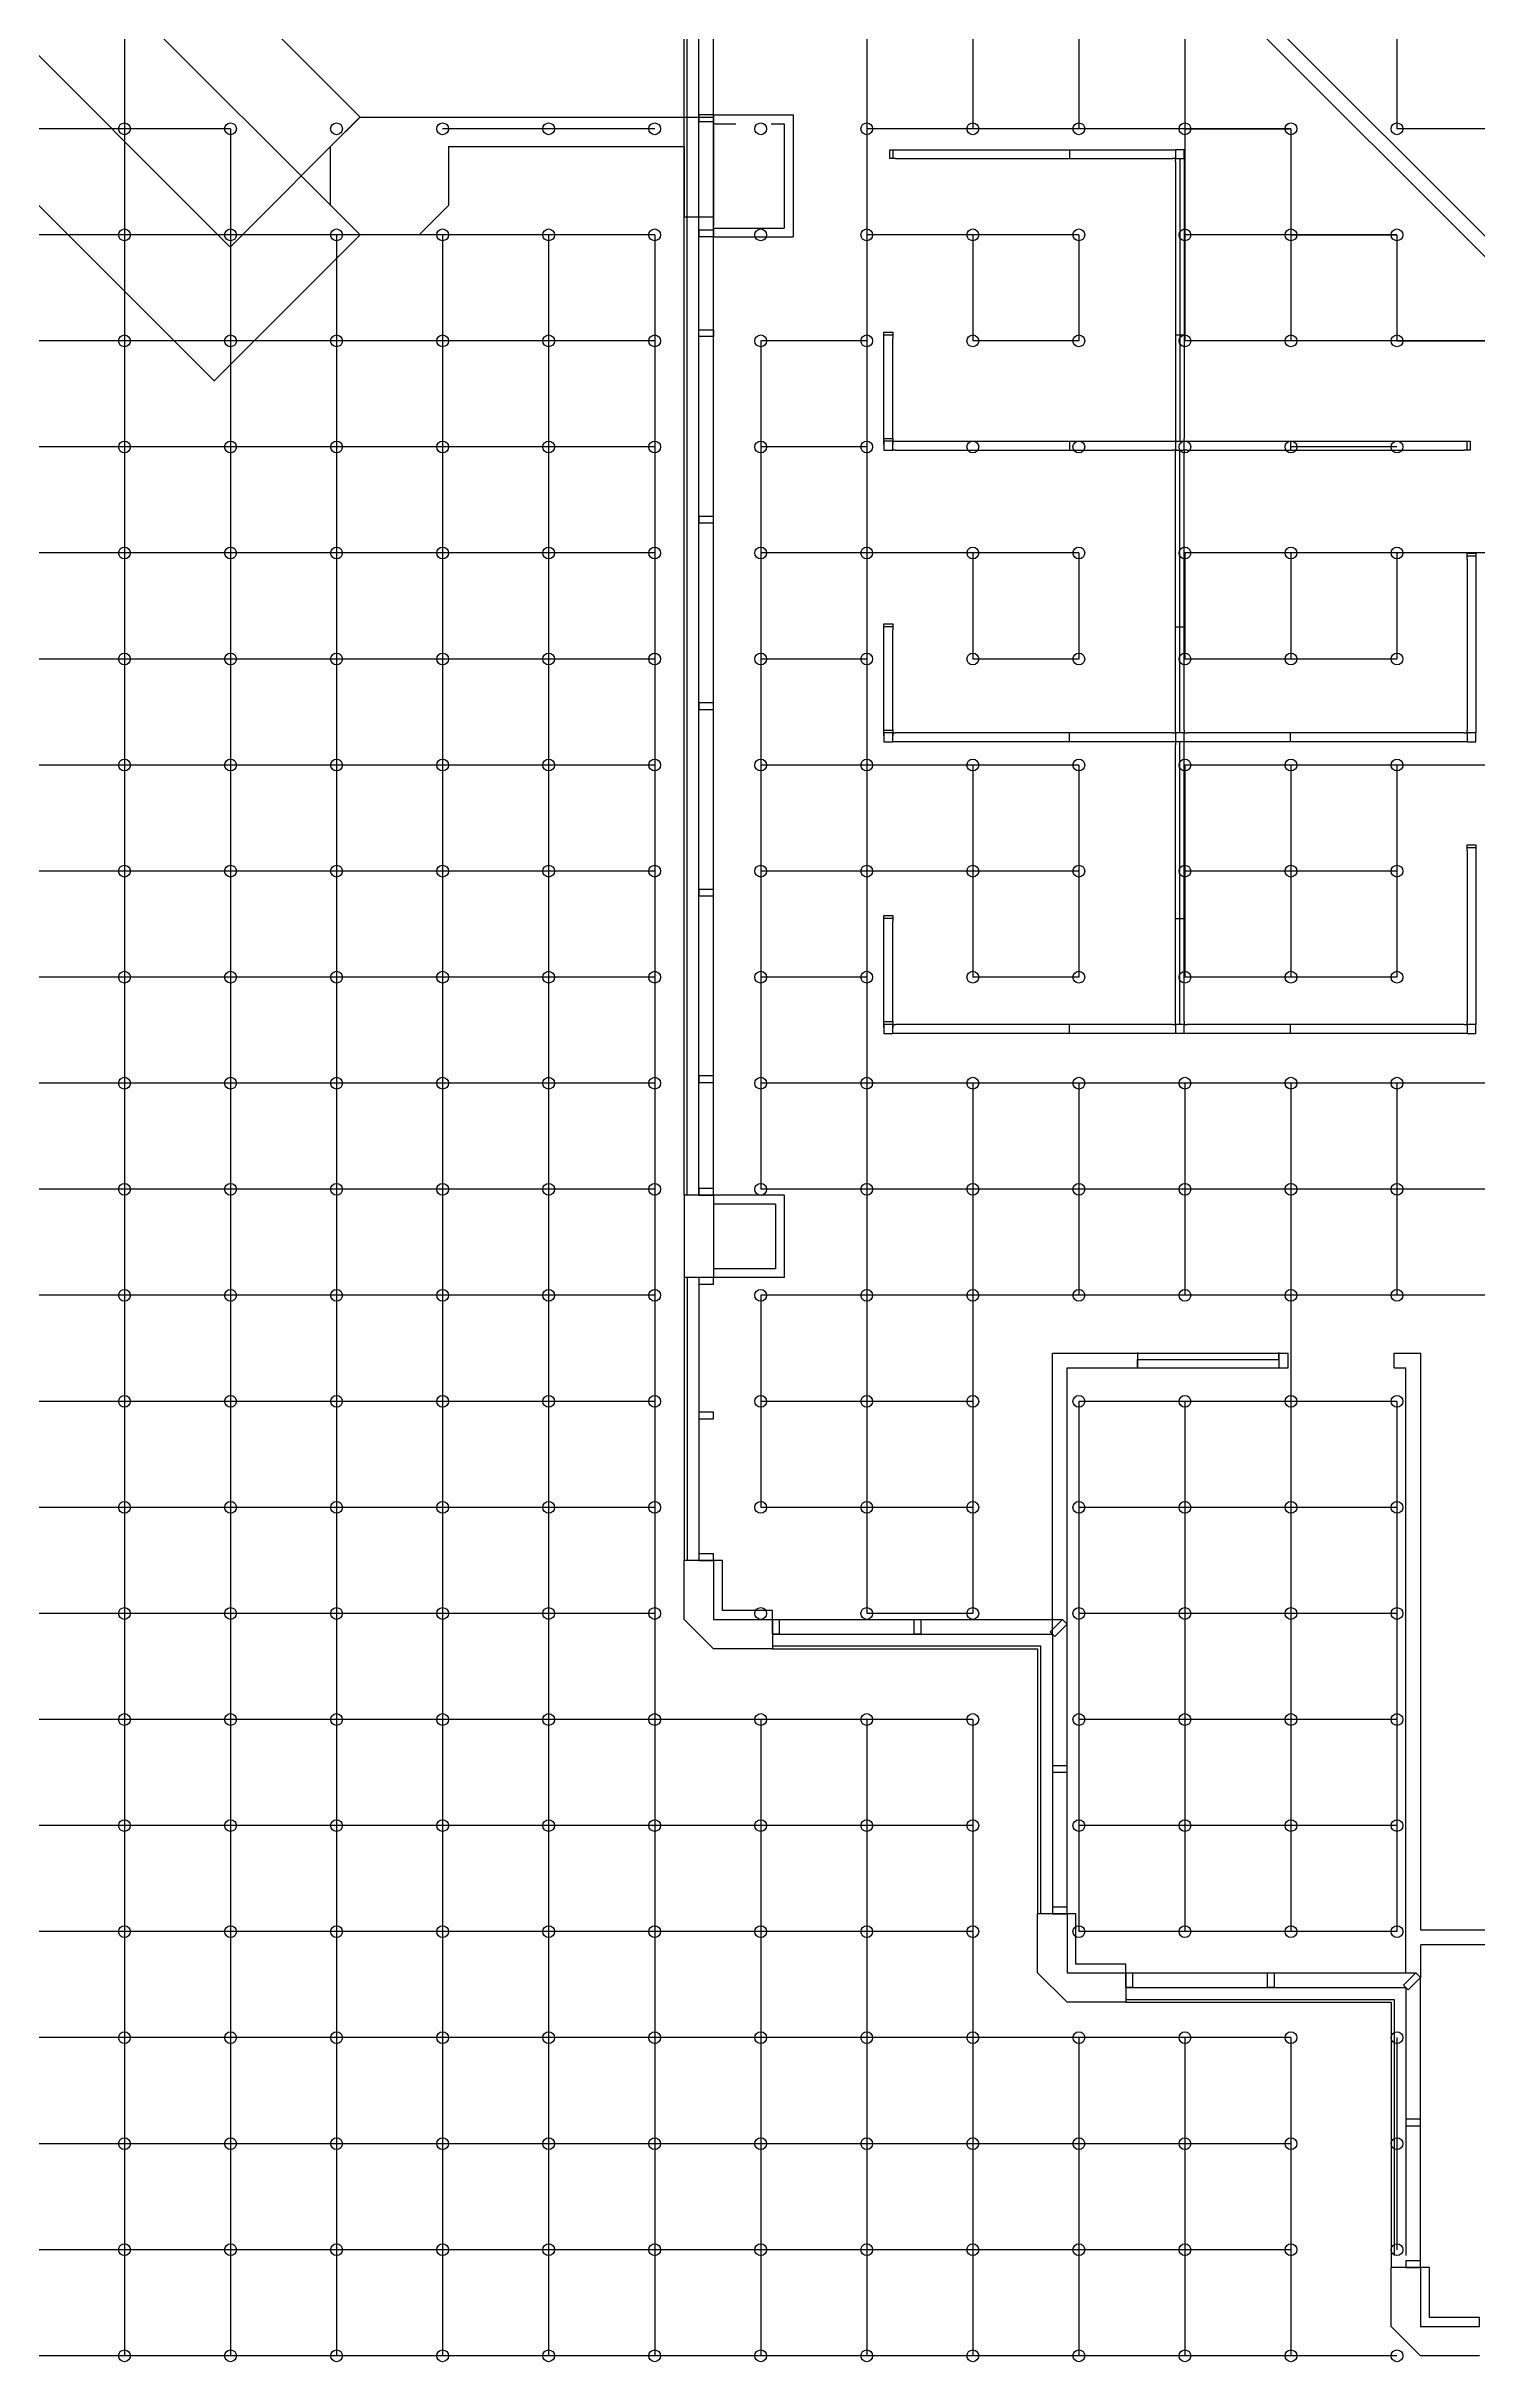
# Model space of a CAD drawing. Header units: inches. Extents: x 1102 to 3431, y 1202 to 3384.
# Drawn here: x 2229 to 2715, y 1202 to 1988 of the extents above; entities that cross this region are included whole.
import ezdxf

# ---------------------------------------------------------------- set-up
doc = ezdxf.new("R2010")
doc.units = ezdxf.units.IN
doc.header["$MEASUREMENT"] = 0
for name, color, linetype in [('E-B-FURR', 6, 'CONTINUOUS'), ('E-B-GLAZ', 8, 'CONTINUOUS'), ('E-B-MULL', 8, 'CONTINUOUS'), ('E-B-SHEL', 2, 'CONTINUOUS'), ('PANELS_201', 6, 'CONTINUOUS')]:
    doc.layers.add(name, color=color, linetype=linetype)
doc.styles.add('ARCHITXT', font='simplex.shx')
doc.dimstyles.new('RGA1-8', dxfattribs={"dimscale": 96, "dimtxt": 0.0938, "dimasz": 0.125, "dimexe": 0.09375, "dimexo": 0.125, "dimgap": 0.0625, "dimtad": 1, "dimdec": 6, "dimrnd": 0.5, "dimzin": 3, "dimlunit": 4, "dimcen": 0.1875, "dimdle": 0.09375, "dimclrd": 256, "dimclre": 256, "dimadec": 0, "dimazin": 0, "dimtfac": 1, "dimtdec": 6, "dimtmove": 2, "dimatfit": 3, "dimtzin": 3, "dimarcsym": 0})

# ---------------------------------------------------------------- blocks, each defined once
blk = doc.blocks.new('*D18')
at = {"layer": 'E-B-FURR', "lineweight": -2, "transparency": 16777216}
for p, q in [((1923.91, 2335.91), (1874.35, 2286.35)), ((2286.33, 1874.51), (1874.51, 2286.33)), ((2335.91, 1923.91), (2286.35, 1874.35))]:
    blk.add_line(p, q, dxfattribs=at)
at = {"layer": 'E-B-FURR', "lineweight": -3, "transparency": 16777216}
for points in [[(1874.52, 2286.34), (1874.49, 2286.31), (1874.42, 2286.42)], [(2286.34, 1874.52), (2286.31, 1874.49), (2286.42, 1874.42)]]:
    blk.add_solid(points, dxfattribs=at)
at = {"layer": 'E-B-FURR', "color": 0, "lineweight": -3, "transparency": 16777216, "insert": (2080.54, 2080.54), "char_height": 0.0938, "attachment_point": 5, "rotation": 315, "style": 'ARCHITXT'}
blk.add_mtext('\\A1;48\'-6{\\H1x;\\S1/2;}"', dxfattribs=at)
blk = doc.blocks.new('*D19')
at = {"layer": 'E-B-FURR', "lineweight": -2, "transparency": 16777216}
for p, q in [((1963.91, 2335.93), (1919.82, 2291.85)), ((2291.82, 1919.98), (1919.98, 2291.82)), ((2335.93, 1963.91), (2291.85, 1919.82))]:
    blk.add_line(p, q, dxfattribs=at)
at = {"layer": 'E-B-FURR', "lineweight": -3, "transparency": 16777216}
for points in [[(1919.99, 2291.84), (1919.96, 2291.81), (1919.89, 2291.91)], [(2291.84, 1919.99), (2291.81, 1919.96), (2291.91, 1919.89)]]:
    blk.add_solid(points, dxfattribs=at)
at = {"layer": 'E-B-FURR', "color": 0, "lineweight": -3, "transparency": 16777216, "insert": (2105.98, 2105.98), "char_height": 0.0938, "attachment_point": 5, "rotation": 315, "style": 'ARCHITXT'}
blk.add_mtext('\\A1;43\'-10"', dxfattribs=at)

msp = doc.modelspace()

# ---------------------------------------------------------------- linework, layer by layer
at = {"layer": 'E-B-FURR'}
for p, q in [((2456, 1598), (2456, 2047.364008)), ((2728.407192, 1906), (2586, 2048.407192)), ((2730.47826, 1911), (2628.702676, 2012.775584)), ((2456, 1964.704356), (2483, 1964.704356)), ((2456, 1964.704356), (2456, 1961.704356)), ((2456, 1961.704356), (2463.5, 1961.704356)), ((2475.5, 1961.704356), (2480, 1961.704356)), ((2480, 1961.704356), (2480, 1926.295644)), ((2483, 1964.704356), (2483, 1923.295644)), ((2456, 1926.295644), (2480, 1926.295644)), ((2456, 1926.295644), (2456, 1923.295644)), ((2456, 1923.295644), (2483, 1923.295644)), ((2480, 1598), (2456, 1598)), ((2480, 1598), (2480, 1570)), ((2477, 1595), (2456, 1595)), ((2477, 1595), (2477, 1573)), ((2477, 1573), (2456, 1573)), ((2480, 1570), (2456, 1570)), ((2571, 1544.401755), (2651.051333, 1544.401755)), ((2571, 1449), (2571, 1544.401755)), ((2651.051333, 1539.401755), (2651.051333, 1544.401755)), ((2687.051333, 1544.401755), (2696.051333, 1544.401755)), ((2687.051333, 1539.401755), (2687.051333, 1544.401755)), ((2696.051333, 1348.520601), (2696.051333, 1544.401755)), ((2576, 1539.401755), (2651.051333, 1539.401755)), ((2576, 1452.40901), (2576, 1539.401755)), ((2687.051333, 1539.401755), (2691.051333, 1539.401755)), ((2691.051333, 1334), (2691.051333, 1539.401755)), ((2476, 1454), (2574.40901, 1454)), ((2576, 1354), (2576, 1452.40901)), ((2780, 1348.520601), (2696.051333, 1348.520601)), ((2780, 1343.520601), (2696.051333, 1343.520601)), ((2696.051333, 1332.252359), (2696.051333, 1343.520601)), ((2596, 1334), (2694.40901, 1334)), ((2696, 1234), (2696, 1332.40901))]:
    msp.add_line(p, q, dxfattribs=at)
at = {"layer": 'E-B-FURR', "color": 3}
for p, q in [((2256, 1996), (2256, 1960)), ((2508, 1996), (2508, 1960)), ((2544, 1996), (2544, 1960)), ((2580, 1996), (2580, 1960)), ((2616, 1996), (2616, 1960)), ((2688, 1996), (2688, 1960)), ((2256, 1960), (2220, 1960)), ((2256, 1960), (2256, 1924)), ((2292, 1960), (2256, 1960)), ((2292, 1960), (2292, 1924)), ((2400, 1960), (2364, 1960)), ((2436, 1960), (2400, 1960)), ((2508, 1960), (2508, 1924)), ((2544, 1960), (2508, 1960)), ((2580, 1960), (2544, 1960)), ((2616, 1960), (2580, 1960)), ((2616, 1960), (2616, 1924)), ((2652, 1960), (2616, 1960)), ((2652, 1960), (2652, 1924)), ((2724, 1960), (2688, 1960)), ((2256, 1924), (2220, 1924)), ((2256, 1924), (2256, 1888)), ((2292, 1924), (2256, 1924)), ((2292, 1924), (2292, 1888)), ((2328, 1924), (2292, 1924)), ((2328, 1924), (2328, 1888)), ((2364, 1924), (2328, 1924)), ((2364, 1924), (2364, 1888)), ((2400, 1924), (2364, 1924)), ((2400, 1924), (2400, 1888)), ((2436, 1924), (2400, 1924)), ((2436, 1924), (2436, 1888)), ((2508, 1924), (2508, 1888)), ((2544, 1924), (2508, 1924)), ((2544, 1924), (2544, 1888)), ((2580, 1924), (2544, 1924)), ((2580, 1924), (2580, 1888)), ((2616, 1924), (2616, 1888)), ((2652, 1924), (2616, 1924)), ((2652, 1924), (2652, 1888)), ((2688, 1924), (2652, 1924)), ((2688, 1924), (2688, 1888)), ((2256, 1888), (2220, 1888)), ((2256, 1888), (2256, 1852)), ((2292, 1888), (2256, 1888)), ((2292, 1888), (2292, 1852)), ((2328, 1888), (2292, 1888)), ((2328, 1888), (2328, 1852)), ((2364, 1888), (2328, 1888)), ((2364, 1888), (2364, 1852)), ((2400, 1888), (2364, 1888)), ((2400, 1888), (2400, 1852)), ((2436, 1888), (2400, 1888)), ((2436, 1888), (2436, 1852)), ((2472, 1888), (2472, 1852)), ((2508, 1888), (2472, 1888)), ((2508, 1888), (2508, 1852)), ((2580, 1888), (2544, 1888)), ((2652, 1888), (2616, 1888)), ((2688, 1888), (2652, 1888)), ((2724, 1888), (2688, 1888)), ((2256, 1852), (2220, 1852)), ((2256, 1852), (2256, 1816)), ((2292, 1852), (2256, 1852)), ((2292, 1852), (2292, 1816)), ((2328, 1852), (2292, 1852)), ((2328, 1852), (2328, 1816)), ((2364, 1852), (2328, 1852)), ((2364, 1852), (2364, 1816)), ((2400, 1852), (2364, 1852)), ((2400, 1852), (2400, 1816)), ((2436, 1852), (2400, 1852)), ((2436, 1852), (2436, 1816)), ((2472, 1852), (2472, 1816)), ((2508, 1852), (2472, 1852)), ((2508, 1852), (2508, 1816)), ((2688, 1852), (2652, 1852)), ((2256, 1816), (2220, 1816)), ((2256, 1816), (2256, 1780)), ((2292, 1816), (2256, 1816)), ((2292, 1816), (2292, 1780)), ((2328, 1816), (2292, 1816)), ((2328, 1816), (2328, 1780)), ((2364, 1816), (2328, 1816)), ((2364, 1816), (2364, 1780)), ((2400, 1816), (2364, 1816)), ((2400, 1816), (2400, 1780)), ((2436, 1816), (2400, 1816)), ((2436, 1816), (2436, 1780)), ((2472, 1816), (2472, 1780)), ((2508, 1816), (2472, 1816)), ((2508, 1816), (2508, 1780)), ((2544, 1816), (2508, 1816)), ((2544, 1816), (2544, 1780)), ((2580, 1816), (2544, 1816)), ((2580, 1816), (2580, 1780)), ((2616, 1816), (2616, 1780)), ((2652, 1816), (2616, 1816)), ((2652, 1816), (2652, 1780)), ((2688, 1816), (2652, 1816)), ((2688, 1816), (2688, 1780)), ((2724, 1816), (2688, 1816)), ((2256, 1780), (2220, 1780)), ((2256, 1780), (2256, 1744)), ((2292, 1780), (2256, 1780)), ((2292, 1780), (2292, 1744)), ((2328, 1780), (2292, 1780)), ((2328, 1780), (2328, 1744)), ((2364, 1780), (2328, 1780)), ((2364, 1780), (2364, 1744)), ((2400, 1780), (2364, 1780)), ((2400, 1780), (2400, 1744)), ((2436, 1780), (2400, 1780)), ((2436, 1780), (2436, 1744)), ((2472, 1780), (2472, 1744)), ((2508, 1780), (2472, 1780)), ((2508, 1780), (2508, 1744)), ((2580, 1780), (2544, 1780)), ((2652, 1780), (2616, 1780)), ((2688, 1780), (2652, 1780)), ((2256, 1744), (2220, 1744)), ((2256, 1744), (2256, 1708)), ((2292, 1744), (2256, 1744)), ((2292, 1744), (2292, 1708)), ((2328, 1744), (2292, 1744)), ((2328, 1744), (2328, 1708)), ((2364, 1744), (2328, 1744)), ((2364, 1744), (2364, 1708)), ((2400, 1744), (2364, 1744)), ((2400, 1744), (2400, 1708)), ((2436, 1744), (2400, 1744)), ((2436, 1744), (2436, 1708)), ((2472, 1744), (2472, 1708)), ((2508, 1744), (2472, 1744)), ((2508, 1744), (2508, 1708)), ((2544, 1744), (2508, 1744)), ((2544, 1744), (2544, 1708)), ((2580, 1744), (2544, 1744)), ((2580, 1744), (2580, 1708)), ((2616, 1744), (2616, 1708)), ((2652, 1744), (2616, 1744)), ((2652, 1744), (2652, 1708)), ((2688, 1744), (2652, 1744)), ((2688, 1744), (2688, 1708)), ((2724, 1744), (2688, 1744)), ((2256, 1708), (2220, 1708)), ((2256, 1708), (2256, 1672)), ((2292, 1708), (2256, 1708)), ((2292, 1708), (2292, 1672)), ((2328, 1708), (2292, 1708)), ((2328, 1708), (2328, 1672)), ((2364, 1708), (2328, 1708)), ((2364, 1708), (2364, 1672)), ((2400, 1708), (2364, 1708)), ((2400, 1708), (2400, 1672)), ((2436, 1708), (2400, 1708)), ((2436, 1708), (2436, 1672)), ((2472, 1708), (2472, 1672)), ((2508, 1708), (2472, 1708)), ((2508, 1708), (2508, 1672)), ((2544, 1708), (2508, 1708)), ((2544, 1708), (2544, 1672)), ((2580, 1708), (2544, 1708)), ((2580, 1708), (2580, 1672)), ((2616, 1708), (2616, 1672)), ((2652, 1708), (2616, 1708)), ((2652, 1708), (2652, 1672)), ((2688, 1708), (2652, 1708)), ((2688, 1708), (2688, 1672)), ((2256, 1672), (2220, 1672)), ((2256, 1672), (2256, 1636)), ((2292, 1672), (2256, 1672)), ((2292, 1672), (2292, 1636)), ((2328, 1672), (2292, 1672)), ((2328, 1672), (2328, 1636)), ((2364, 1672), (2328, 1672)), ((2364, 1672), (2364, 1636)), ((2400, 1672), (2364, 1672)), ((2400, 1672), (2400, 1636)), ((2436, 1672), (2400, 1672)), ((2436, 1672), (2436, 1636)), ((2472, 1672), (2472, 1636)), ((2508, 1672), (2472, 1672)), ((2508, 1672), (2508, 1636)), ((2580, 1672), (2544, 1672)), ((2652, 1672), (2616, 1672)), ((2688, 1672), (2652, 1672)), ((2256, 1636), (2220, 1636)), ((2256, 1636), (2256, 1600)), ((2292, 1636), (2256, 1636)), ((2292, 1636), (2292, 1600)), ((2328, 1636), (2292, 1636)), ((2328, 1636), (2328, 1600)), ((2364, 1636), (2328, 1636)), ((2364, 1636), (2364, 1600)), ((2400, 1636), (2364, 1636)), ((2400, 1636), (2400, 1600)), ((2436, 1636), (2400, 1636)), ((2436, 1636), (2436, 1600)), ((2472, 1636), (2472, 1600)), ((2508, 1636), (2472, 1636)), ((2508, 1636), (2508, 1600)), ((2544, 1636), (2508, 1636)), ((2544, 1636), (2544, 1600)), ((2580, 1636), (2544, 1636)), ((2580, 1636), (2580, 1600)), ((2616, 1636), (2580, 1636)), ((2616, 1636), (2616, 1600)), ((2652, 1636), (2616, 1636)), ((2652, 1636), (2652, 1600)), ((2688, 1636), (2652, 1636)), ((2688, 1636), (2688, 1600)), ((2724, 1636), (2688, 1636)), ((2256, 1600), (2220, 1600)), ((2256, 1600), (2256, 1564)), ((2292, 1600), (2256, 1600)), ((2292, 1600), (2292, 1564)), ((2328, 1600), (2292, 1600)), ((2328, 1600), (2328, 1564)), ((2364, 1600), (2328, 1600)), ((2364, 1600), (2364, 1564)), ((2400, 1600), (2364, 1600)), ((2400, 1600), (2400, 1564)), ((2436, 1600), (2400, 1600)), ((2436, 1600), (2436, 1564)), ((2508, 1600), (2472, 1600)), ((2508, 1600), (2508, 1564)), ((2544, 1600), (2508, 1600)), ((2544, 1600), (2544, 1564)), ((2580, 1600), (2544, 1600)), ((2580, 1600), (2580, 1564)), ((2616, 1600), (2580, 1600)), ((2616, 1600), (2616, 1564)), ((2652, 1600), (2616, 1600)), ((2652, 1600), (2652, 1564)), ((2688, 1600), (2652, 1600)), ((2688, 1600), (2688, 1564)), ((2724, 1600), (2688, 1600)), ((2256, 1564), (2220, 1564)), ((2256, 1564), (2256, 1528)), ((2292, 1564), (2256, 1564)), ((2292, 1564), (2292, 1528)), ((2328, 1564), (2292, 1564)), ((2328, 1564), (2328, 1528)), ((2364, 1564), (2328, 1564)), ((2364, 1564), (2364, 1528)), ((2400, 1564), (2364, 1564)), ((2400, 1564), (2400, 1528)), ((2436, 1564), (2400, 1564)), ((2436, 1564), (2436, 1528)), ((2472, 1564), (2472, 1528)), ((2508, 1564), (2472, 1564)), ((2508, 1564), (2508, 1528)), ((2544, 1564), (2508, 1564)), ((2544, 1564), (2544, 1528)), ((2580, 1564), (2544, 1564)), ((2616, 1564), (2580, 1564)), ((2652, 1564), (2616, 1564)), ((2652, 1564), (2652, 1528)), ((2688, 1564), (2652, 1564)), ((2724, 1564), (2688, 1564)), ((2256, 1528), (2220, 1528)), ((2256, 1528), (2256, 1492)), ((2292, 1528), (2256, 1528)), ((2292, 1528), (2292, 1492)), ((2328, 1528), (2292, 1528)), ((2328, 1528), (2328, 1492)), ((2364, 1528), (2328, 1528)), ((2364, 1528), (2364, 1492)), ((2400, 1528), (2364, 1528)), ((2400, 1528), (2400, 1492)), ((2436, 1528), (2400, 1528)), ((2436, 1528), (2436, 1492)), ((2472, 1528), (2472, 1492)), ((2508, 1528), (2472, 1528)), ((2508, 1528), (2508, 1492)), ((2544, 1528), (2508, 1528)), ((2544, 1528), (2544, 1492)), ((2580, 1528), (2580, 1492)), ((2616, 1528), (2580, 1528)), ((2616, 1528), (2616, 1492)), ((2652, 1528), (2616, 1528)), ((2652, 1528), (2652, 1492)), ((2688, 1528), (2652, 1528)), ((2688, 1528), (2688, 1492)), ((2256, 1492), (2220, 1492)), ((2256, 1492), (2256, 1456)), ((2292, 1492), (2256, 1492)), ((2292, 1492), (2292, 1456)), ((2328, 1492), (2292, 1492)), ((2328, 1492), (2328, 1456)), ((2364, 1492), (2328, 1492)), ((2364, 1492), (2364, 1456)), ((2400, 1492), (2364, 1492)), ((2400, 1492), (2400, 1456)), ((2436, 1492), (2400, 1492)), ((2436, 1492), (2436, 1456)), ((2508, 1492), (2472, 1492)), ((2508, 1492), (2508, 1456)), ((2544, 1492), (2508, 1492)), ((2544, 1492), (2544, 1456)), ((2580, 1492), (2580, 1456)), ((2616, 1492), (2580, 1492)), ((2616, 1492), (2616, 1456)), ((2652, 1492), (2616, 1492)), ((2652, 1492), (2652, 1456)), ((2688, 1492), (2652, 1492)), ((2688, 1492), (2688, 1456)), ((2256, 1456), (2220, 1456)), ((2256, 1456), (2256, 1420)), ((2292, 1456), (2256, 1456)), ((2292, 1456), (2292, 1420)), ((2328, 1456), (2292, 1456)), ((2328, 1456), (2328, 1420)), ((2364, 1456), (2328, 1456)), ((2364, 1456), (2364, 1420)), ((2400, 1456), (2364, 1456)), ((2400, 1456), (2400, 1420)), ((2436, 1456), (2400, 1456)), ((2436, 1456), (2436, 1420)), ((2544, 1456), (2508, 1456)), ((2580, 1456), (2580, 1420)), ((2616, 1456), (2580, 1456)), ((2616, 1456), (2616, 1420)), ((2652, 1456), (2616, 1456)), ((2652, 1456), (2652, 1420)), ((2688, 1456), (2652, 1456)), ((2688, 1456), (2688, 1420)), ((2256, 1420), (2220, 1420)), ((2256, 1420), (2256, 1384)), ((2292, 1420), (2256, 1420)), ((2292, 1420), (2292, 1384)), ((2328, 1420), (2292, 1420)), ((2328, 1420), (2328, 1384)), ((2364, 1420), (2328, 1420)), ((2364, 1420), (2364, 1384)), ((2400, 1420), (2364, 1420)), ((2400, 1420), (2400, 1384)), ((2436, 1420), (2400, 1420)), ((2436, 1420), (2436, 1384)), ((2472, 1420), (2436, 1420)), ((2472, 1420), (2472, 1384)), ((2508, 1420), (2472, 1420)), ((2508, 1420), (2508, 1384)), ((2544, 1420), (2508, 1420)), ((2544, 1420), (2544, 1384)), ((2580, 1420), (2580, 1384)), ((2616, 1420), (2580, 1420)), ((2616, 1420), (2616, 1384)), ((2652, 1420), (2616, 1420)), ((2652, 1420), (2652, 1384)), ((2688, 1420), (2652, 1420)), ((2688, 1420), (2688, 1384)), ((2256, 1384), (2220, 1384)), ((2256, 1384), (2256, 1348)), ((2292, 1384), (2256, 1384)), ((2292, 1384), (2292, 1348)), ((2328, 1384), (2292, 1384)), ((2328, 1384), (2328, 1348)), ((2364, 1384), (2328, 1384)), ((2364, 1384), (2364, 1348)), ((2400, 1384), (2364, 1384)), ((2400, 1384), (2400, 1348)), ((2436, 1384), (2400, 1384)), ((2436, 1384), (2436, 1348)), ((2472, 1384), (2436, 1384)), ((2472, 1384), (2472, 1348)), ((2508, 1384), (2472, 1384)), ((2508, 1384), (2508, 1348)), ((2544, 1384), (2508, 1384)), ((2544, 1384), (2544, 1348)), ((2580, 1384), (2580, 1348)), ((2616, 1384), (2580, 1384)), ((2616, 1384), (2616, 1348)), ((2652, 1384), (2616, 1384)), ((2652, 1384), (2652, 1348)), ((2688, 1384), (2652, 1384)), ((2688, 1384), (2688, 1348)), ((2256, 1348), (2220, 1348)), ((2256, 1348), (2256, 1312)), ((2292, 1348), (2256, 1348)), ((2292, 1348), (2292, 1312)), ((2328, 1348), (2292, 1348)), ((2328, 1348), (2328, 1312)), ((2364, 1348), (2328, 1348)), ((2364, 1348), (2364, 1312)), ((2400, 1348), (2364, 1348)), ((2400, 1348), (2400, 1312)), ((2436, 1348), (2400, 1348)), ((2436, 1348), (2436, 1312)), ((2472, 1348), (2436, 1348)), ((2472, 1348), (2472, 1312)), ((2508, 1348), (2472, 1348)), ((2508, 1348), (2508, 1312)), ((2544, 1348), (2508, 1348)), ((2544, 1348), (2544, 1312)), ((2616, 1348), (2580, 1348)), ((2652, 1348), (2616, 1348)), ((2688, 1348), (2652, 1348)), ((2256, 1312), (2220, 1312)), ((2256, 1312), (2256, 1276)), ((2292, 1312), (2256, 1312)), ((2292, 1312), (2292, 1276)), ((2328, 1312), (2292, 1312)), ((2328, 1312), (2328, 1276)), ((2364, 1312), (2328, 1312)), ((2364, 1312), (2364, 1276)), ((2400, 1312), (2364, 1312)), ((2400, 1312), (2400, 1276)), ((2436, 1312), (2400, 1312)), ((2436, 1312), (2436, 1276)), ((2472, 1312), (2436, 1312)), ((2472, 1312), (2472, 1276)), ((2508, 1312), (2472, 1312)), ((2508, 1312), (2508, 1276)), ((2544, 1312), (2508, 1312)), ((2544, 1312), (2544, 1276)), ((2580, 1312), (2544, 1312)), ((2580, 1312), (2580, 1276)), ((2616, 1312), (2580, 1312)), ((2616, 1312), (2616, 1276)), ((2652, 1312), (2616, 1312)), ((2652, 1312), (2652, 1276)), ((2688, 1312), (2688, 1276)), ((2256, 1276), (2220, 1276)), ((2256, 1276), (2256, 1240)), ((2292, 1276), (2256, 1276)), ((2292, 1276), (2292, 1240)), ((2328, 1276), (2292, 1276)), ((2328, 1276), (2328, 1240)), ((2364, 1276), (2328, 1276)), ((2364, 1276), (2364, 1240)), ((2400, 1276), (2364, 1276)), ((2400, 1276), (2400, 1240)), ((2436, 1276), (2400, 1276)), ((2436, 1276), (2436, 1240)), ((2472, 1276), (2436, 1276)), ((2472, 1276), (2472, 1240)), ((2508, 1276), (2472, 1276)), ((2508, 1276), (2508, 1240)), ((2544, 1276), (2508, 1276)), ((2544, 1276), (2544, 1240)), ((2580, 1276), (2544, 1276)), ((2580, 1276), (2580, 1240)), ((2616, 1276), (2580, 1276)), ((2616, 1276), (2616, 1240)), ((2652, 1276), (2616, 1276)), ((2652, 1276), (2652, 1240)), ((2688, 1276), (2688, 1240)), ((2256, 1240), (2220, 1240)), ((2256, 1240), (2256, 1204)), ((2292, 1240), (2256, 1240)), ((2292, 1240), (2292, 1204)), ((2328, 1240), (2292, 1240)), ((2328, 1240), (2328, 1204)), ((2364, 1240), (2328, 1240)), ((2364, 1240), (2364, 1204)), ((2400, 1240), (2364, 1240)), ((2400, 1240), (2400, 1204)), ((2436, 1240), (2400, 1240)), ((2436, 1240), (2436, 1204)), ((2472, 1240), (2436, 1240)), ((2472, 1240), (2472, 1204)), ((2508, 1240), (2472, 1240)), ((2508, 1240), (2508, 1204)), ((2544, 1240), (2508, 1240)), ((2544, 1240), (2544, 1204)), ((2580, 1240), (2544, 1240)), ((2580, 1240), (2580, 1204)), ((2616, 1240), (2580, 1240)), ((2616, 1240), (2616, 1204)), ((2652, 1240), (2616, 1240)), ((2652, 1240), (2652, 1204)), ((2256, 1204), (2220, 1204)), ((2292, 1204), (2256, 1204)), ((2328, 1204), (2292, 1204)), ((2364, 1204), (2328, 1204)), ((2400, 1204), (2364, 1204)), ((2436, 1204), (2400, 1204)), ((2472, 1204), (2436, 1204)), ((2508, 1204), (2472, 1204)), ((2544, 1204), (2508, 1204)), ((2580, 1204), (2544, 1204)), ((2616, 1204), (2580, 1204)), ((2652, 1204), (2616, 1204)), ((2688, 1204), (2652, 1204))]:
    msp.add_line(p, q, dxfattribs=at)
at = {"layer": 'E-B-FURR', "color": 1}
for p, q in [((2616, 1996), (2616, 1960)), ((2616, 1960), (2652, 1960)), ((2652, 1960), (2652, 1924)), ((2652, 1924), (2688, 1924)), ((2688, 1924), (2688, 1888)), ((2688, 1888), (2724, 1888))]:
    msp.add_line(p, q, dxfattribs=at)
at = {"layer": 'E-B-FURR'}
for points in [[(2476, 1454), (2476, 1457), (2459, 1457), (2459, 1474), (2456, 1474)], [(2596, 1334), (2596, 1337), (2579, 1337), (2579, 1354), (2576, 1354)], [(2716, 1214), (2716, 1217), (2699, 1217), (2699, 1234), (2696, 1234)]]:
    msp.add_lwpolyline(points, dxfattribs=at)
for centre in [(2256, 1960), (2292, 1960), (2328, 1960), (2364, 1960), (2400, 1960), (2436, 1960), (2472, 1960), (2508, 1960), (2544, 1960), (2580, 1960), (2616, 1960), (2652, 1960), (2688, 1960), (2256, 1924), (2292, 1924), (2328, 1924), (2364, 1924), (2400, 1924), (2436, 1924), (2472, 1924), (2508, 1924), (2544, 1924), (2580, 1924), (2616, 1924), (2652, 1924), (2688, 1924), (2256, 1888), (2292, 1888), (2328, 1888), (2364, 1888), (2400, 1888), (2436, 1888), (2472, 1888), (2508, 1888), (2544, 1888), (2580, 1888), (2616, 1888), (2652, 1888), (2688, 1888), (2256, 1852), (2292, 1852), (2328, 1852), (2364, 1852), (2400, 1852), (2436, 1852), (2472, 1852), (2508, 1852), (2544, 1852), (2580, 1852), (2616, 1852), (2652, 1852), (2688, 1852), (2256, 1816), (2292, 1816), (2328, 1816), (2364, 1816), (2400, 1816), (2436, 1816), (2472, 1816), (2508, 1816), (2544, 1816), (2580, 1816), (2616, 1816), (2652, 1816), (2688, 1816), (2256, 1780), (2292, 1780), (2328, 1780), (2364, 1780), (2400, 1780), (2436, 1780), (2472, 1780), (2508, 1780), (2544, 1780), (2580, 1780), (2616, 1780), (2652, 1780), (2688, 1780), (2256, 1744), (2292, 1744), (2328, 1744), (2364, 1744), (2400, 1744), (2436, 1744), (2472, 1744), (2508, 1744), (2544, 1744), (2580, 1744), (2616, 1744), (2652, 1744), (2688, 1744), (2256, 1708), (2292, 1708), (2328, 1708), (2364, 1708), (2400, 1708), (2436, 1708), (2472, 1708), (2508, 1708), (2544, 1708), (2580, 1708), (2616, 1708), (2652, 1708), (2688, 1708), (2256, 1672), (2292, 1672), (2328, 1672), (2364, 1672), (2400, 1672), (2436, 1672), (2472, 1672), (2508, 1672), (2544, 1672), (2580, 1672), (2616, 1672), (2652, 1672), (2688, 1672), (2256, 1636), (2292, 1636), (2328, 1636), (2364, 1636), (2400, 1636), (2436, 1636), (2472, 1636), (2508, 1636), (2544, 1636), (2580, 1636), (2616, 1636), (2652, 1636), (2688, 1636), (2256, 1600), (2292, 1600), (2328, 1600), (2364, 1600), (2400, 1600), (2436, 1600), (2472, 1600), (2508, 1600), (2544, 1600), (2580, 1600), (2616, 1600), (2652, 1600), (2688, 1600), (2256, 1564), (2292, 1564), (2328, 1564), (2364, 1564), (2400, 1564), (2436, 1564), (2472, 1564), (2508, 1564), (2544, 1564), (2580, 1564), (2616, 1564), (2652, 1564), (2688, 1564), (2256, 1528), (2292, 1528), (2328, 1528), (2364, 1528), (2400, 1528), (2436, 1528), (2472, 1528), (2508, 1528), (2544, 1528), (2580, 1528), (2616, 1528), (2652, 1528), (2688, 1528), (2256, 1492), (2292, 1492), (2328, 1492), (2364, 1492), (2400, 1492), (2436, 1492), (2472, 1492), (2508, 1492), (2544, 1492), (2580, 1492), (2616, 1492), (2652, 1492), (2688, 1492), (2256, 1456), (2292, 1456), (2328, 1456), (2364, 1456), (2400, 1456), (2436, 1456), (2472, 1456), (2508, 1456), (2544, 1456), (2580, 1456), (2616, 1456), (2652, 1456), (2688, 1456), (2256, 1420), (2292, 1420), (2328, 1420), (2364, 1420), (2400, 1420), (2436, 1420), (2472, 1420), (2508, 1420), (2544, 1420), (2580, 1420), (2616, 1420), (2652, 1420), (2688, 1420), (2256, 1384), (2292, 1384), (2328, 1384), (2364, 1384), (2400, 1384), (2436, 1384), (2472, 1384), (2508, 1384), (2544, 1384), (2580, 1384), (2616, 1384), (2652, 1384), (2688, 1384), (2256, 1348), (2292, 1348), (2328, 1348), (2364, 1348), (2400, 1348), (2436, 1348), (2472, 1348), (2508, 1348), (2544, 1348), (2580, 1348), (2616, 1348), (2652, 1348), (2688, 1348), (2256, 1312), (2292, 1312), (2328, 1312), (2364, 1312), (2400, 1312), (2436, 1312), (2472, 1312), (2508, 1312), (2544, 1312), (2580, 1312), (2616, 1312), (2652, 1312), (2688, 1312), (2256, 1276), (2292, 1276), (2328, 1276), (2364, 1276), (2400, 1276), (2436, 1276), (2472, 1276), (2508, 1276), (2544, 1276), (2580, 1276), (2616, 1276), (2652, 1276), (2688, 1276), (2256, 1240), (2292, 1240), (2328, 1240), (2364, 1240), (2400, 1240), (2436, 1240), (2472, 1240), (2508, 1240), (2544, 1240), (2580, 1240), (2616, 1240), (2652, 1240), (2688, 1240), (2256, 1204), (2292, 1204), (2328, 1204), (2364, 1204), (2400, 1204), (2436, 1204), (2472, 1204), (2508, 1204), (2544, 1204), (2580, 1204), (2616, 1204), (2652, 1204), (2688, 1204)]:
    msp.add_circle(centre, 2, dxfattribs=at)
at = {"layer": 'E-B-GLAZ'}
for p, q in [((2446, 1598), (2446, 2049.635537)), ((2447, 1598), (2447, 2049.635537)), ((2451, 1598), (2451, 2049.635537)), ((2446, 1570), (2446, 1474)), ((2447, 1570), (2447, 1474)), ((2451, 1570), (2451, 1474)), ((2476, 1449), (2571, 1449)), ((2571, 1449), (2571, 1354)), ((2476, 1445), (2567, 1445)), ((2476, 1444), (2566, 1444)), ((2566, 1444), (2566, 1354)), ((2567, 1445), (2567, 1354)), ((2596, 1329), (2691, 1329)), ((2691, 1329), (2691, 1238)), ((2596, 1325), (2687, 1325)), ((2596, 1324), (2686, 1324)), ((2686, 1324), (2686, 1234)), ((2687, 1325), (2687, 1238))]:
    msp.add_line(p, q, dxfattribs=at)
msp.add_lwpolyline([(2599.857897, 1544.559927), (2599.857897, 1539.559927), (2599.857897, 1542.198573), (2647.857897, 1542.198573), (2647.857897, 1544.559927), (2647.857897, 1539.559927)], dxfattribs=at)
at = {"layer": 'E-B-MULL'}
for points in [[(2451, 1962.480459), (2456, 1962.480459), (2456, 1964.730459), (2451, 1964.730459)], [(2451, 1923.380782), (2456, 1923.380782), (2456, 1925.630782), (2451, 1925.630782)], [(2451, 1891.75), (2456, 1891.75), (2456, 1889.5), (2451, 1889.5)], [(2451, 1826.1875), (2456, 1826.1875), (2456, 1828.4375), (2451, 1828.4375)], [(2451, 1762.875), (2456, 1762.875), (2456, 1765.125), (2451, 1765.125)], [(2451, 1699.5625), (2456, 1699.5625), (2456, 1701.8125), (2451, 1701.8125)], [(2451, 1636.25), (2456, 1636.25), (2456, 1638.5), (2451, 1638.5)], [(2451, 1598), (2456, 1598), (2456, 1600.25), (2451, 1600.25)], [(2451, 1567.75), (2456, 1567.75), (2456, 1570), (2451, 1570)], [(2451, 1522.079505), (2456, 1522.079505), (2456, 1524.329505), (2451, 1524.329505)], [(2451, 1474), (2456, 1474), (2456, 1476.25), (2451, 1476.25)], [(2476, 1449), (2476, 1454), (2478.25, 1454), (2478.25, 1449)], [(2524.079505, 1449), (2524.079505, 1454), (2526.329505, 1454), (2526.329505, 1449)], [(2570.204505, 1449.795495), (2574.40901, 1454), (2576, 1452.40901), (2571.795495, 1448.204505)], [(2571, 1402.079505), (2576, 1402.079505), (2576, 1404.329505), (2571, 1404.329505)], [(2571, 1354), (2576, 1354), (2576, 1356.25), (2571, 1356.25)], [(2596, 1329), (2596, 1334), (2598.25, 1334), (2598.25, 1329)], [(2644.079505, 1329), (2644.079505, 1334), (2646.329505, 1334), (2646.329505, 1329)], [(2690.204505, 1329.795495), (2694.40901, 1334), (2696, 1332.40901), (2691.795495, 1328.204505)], [(2691, 1282.079505), (2696, 1282.079505), (2696, 1284.329505), (2691, 1284.329505)], [(2691, 1234), (2696, 1234), (2696, 1236.25), (2691, 1236.25)]]:
    msp.add_lwpolyline(points, close=True, dxfattribs=at)
at = {"layer": 'E-B-SHEL'}
for p, q in [((2336, 1924), (1924, 2336)), ((2336.021672, 1964), (1964, 2336.021672)), ((2326, 1954), (2336, 1964)), ((2336, 1964), (2456, 1964)), ((2456, 1961.098411), (2456, 1927.098411)), ((2326, 1934), (2326, 1954)), ((2366, 1954), (2446, 1954)), ((2366, 1954), (2366, 1934)), ((2446, 1954), (2446, 1930)), ((2366, 1934), (2356, 1924)), ((2456, 1930), (2446, 1930)), ((2356, 1924), (2336, 1924)), ((2446, 1598), (2446, 1570)), ((2456, 1598), (2446, 1598)), ((2456, 1598), (2456, 1570)), ((2456, 1570), (2446, 1570)), ((2456, 1474), (2446, 1474)), ((2446, 1454), (2446, 1474)), ((2456, 1474), (2456, 1454)), ((2456, 1444), (2446, 1454)), ((2456, 1454), (2476, 1454)), ((2476, 1454), (2476, 1444)), ((2476, 1444), (2456, 1444)), ((2576, 1354), (2566, 1354)), ((2566, 1334), (2566, 1354)), ((2576, 1354), (2576, 1334)), ((2576, 1324), (2566, 1334)), ((2576, 1334), (2596, 1334)), ((2596, 1334), (2596, 1324)), ((2596, 1324), (2576, 1324)), ((2696, 1234), (2686, 1234)), ((2686, 1214), (2686, 1234)), ((2696, 1234), (2696, 1214)), ((2696, 1204), (2686, 1214)), ((2696, 1214), (2716, 1214)), ((2716, 1204), (2696, 1204))]:
    msp.add_line(p, q, dxfattribs=at)
at = {"layer": 'PANELS_201', "linetype": 'Continuous'}
for p, q in [((2516.792332, 1853.904333), (2513.792332, 1853.904333)), ((2516.792332, 1754.904333), (2513.792332, 1754.904333)), ((2516.792332, 1655.904333), (2513.792332, 1655.904333))]:
    msp.add_line(p, q, dxfattribs=at)
for points in [[(2517.792332, 1949.904333), (2516.792332, 1949.904333), (2515.792332, 1949.904333), (2515.792332, 1952.904333), (2517.792332, 1952.904333)], [(2516.792332, 1952.904333), (2516.792332, 1949.904333)], [(2517.792332, 1952.904333), (2575.792332, 1952.904333)], [(2517.792332, 1949.904333), (2575.792332, 1949.904333)], [(2575.792332, 1952.904333), (2577.792332, 1952.904333)], [(2575.792332, 1949.904333), (2577.792332, 1949.904333)], [(2576.792332, 1952.904333), (2576.792332, 1949.904333)], [(2577.792332, 1952.904333), (2611.792332, 1952.904333)], [(2577.792332, 1949.904333), (2611.792332, 1949.904333)], [(2611.792332, 1952.904333), (2612.792332, 1952.904333), (2612.792332, 1949.904333), (2611.792332, 1949.904333)], [(2615.792332, 1949.904333), (2615.792332, 1952.904333), (2612.792332, 1952.904333)], [(2612.792332, 1948.904333), (2612.792332, 1949.904333), (2615.792332, 1949.904333), (2615.792332, 1948.904333)], [(2614.292332, 1949.904333), (2614.292332, 1889.904333)], [(2612.792332, 1948.904333), (2612.792332, 1890.904333)], [(2615.792332, 1948.904333), (2615.792332, 1890.904333)], [(2513.792332, 1888.904331), (2513.792332, 1889.904331), (2513.792332, 1890.904331), (2516.792332, 1890.904331), (2516.792332, 1888.904331)], [(2516.792332, 1889.904331), (2513.792332, 1889.904331)], [(2513.792332, 1854.904333), (2513.792332, 1888.904331)], [(2516.792332, 1854.904333), (2516.792332, 1888.904331)], [(2612.792332, 1890.904333), (2612.792332, 1888.904333)], [(2615.792332, 1889.904333), (2612.792332, 1889.904333)], [(2612.792332, 1888.904333), (2612.792332, 1854.904333)], [(2614.292332, 1889.904333), (2614.292332, 1853.904333)], [(2615.792332, 1890.904333), (2615.792332, 1888.904333)], [(2615.792332, 1888.904333), (2615.792332, 1854.904333)], [(2513.792332, 1852.904333), (2513.792332, 1853.904333), (2513.792332, 1854.904333), (2516.792332, 1854.904333), (2516.792332, 1852.904333)], [(2516.792332, 1854.904333), (2516.792332, 1853.904333), (2513.792332, 1853.904333), (2513.792332, 1854.904333)], [(2513.792332, 1853.904333), (2513.792332, 1850.904333), (2516.792332, 1850.904333)], [(2517.792332, 1850.904333), (2516.792332, 1850.904333), (2516.792332, 1853.904333), (2517.792332, 1853.904333)], [(2517.792332, 1853.904333), (2575.792332, 1853.904333)], [(2517.792332, 1850.904333), (2575.792332, 1850.904333)], [(2575.792332, 1853.904333), (2577.792332, 1853.904333)], [(2575.792332, 1850.904333), (2577.792332, 1850.904333)], [(2576.792332, 1853.904333), (2576.792332, 1850.904333)], [(2577.792332, 1853.904333), (2611.792332, 1853.904333)], [(2577.792332, 1850.904333), (2611.792332, 1850.904333)], [(2611.792332, 1853.904333), (2612.792332, 1853.904333), (2612.792332, 1850.904333), (2611.792332, 1850.904333)], [(2612.792332, 1854.904333), (2612.792332, 1853.904333), (2615.792332, 1853.904333), (2615.792332, 1854.904333)], [(2612.792332, 1849.904333), (2612.792332, 1850.904333), (2615.792332, 1850.904333), (2615.792332, 1849.904333)], [(2612.792332, 1791.904333), (2612.792332, 1849.904333)], [(2614.292332, 1790.904333), (2614.292332, 1850.904333)], [(2616.792332, 1850.904333), (2615.792332, 1850.904333), (2615.792332, 1853.904333), (2616.792332, 1853.904333)], [(2615.792332, 1791.904333), (2615.792332, 1849.904333)], [(2616.792332, 1853.904333), (2650.792332, 1853.904333)], [(2616.792332, 1850.904333), (2650.792332, 1850.904333)], [(2650.792332, 1853.904333), (2652.792332, 1853.904333)], [(2650.792332, 1850.904333), (2652.792332, 1850.904333)], [(2651.792332, 1853.904333), (2651.792332, 1850.904333)], [(2652.792332, 1853.904333), (2710.792332, 1853.904333)], [(2652.792332, 1850.904333), (2710.792332, 1850.904333)], [(2710.792332, 1853.904333), (2711.792332, 1853.904333), (2712.792332, 1853.904333), (2712.792332, 1850.904333), (2710.792332, 1850.904333)], [(2711.792332, 1850.904333), (2711.792332, 1853.904333)], [(2711.792332, 1813.904333), (2711.792332, 1814.904333), (2711.792332, 1815.904333), (2714.792332, 1815.904333), (2714.792332, 1813.904333)], [(2714.792332, 1814.904333), (2711.792332, 1814.904333)], [(2711.792332, 1813.904333), (2711.792332, 1755.904333)], [(2714.792332, 1813.904333), (2714.792332, 1755.904333)], [(2513.792332, 1789.904331), (2513.792332, 1790.904331), (2513.792332, 1791.904331), (2516.792332, 1791.904331), (2516.792332, 1789.904331)], [(2516.792332, 1790.904331), (2513.792332, 1790.904331)], [(2513.792332, 1755.904333), (2513.792332, 1789.904331)], [(2516.792332, 1755.904333), (2516.792332, 1789.904331)], [(2612.792332, 1789.904333), (2612.792332, 1791.904333)], [(2612.792332, 1790.904333), (2615.792332, 1790.904333)], [(2612.792332, 1755.904333), (2612.792332, 1789.904333)], [(2614.292332, 1754.904333), (2614.292332, 1790.904333)], [(2615.792332, 1789.904333), (2615.792332, 1791.904333)], [(2615.792332, 1755.904333), (2615.792332, 1789.904333)], [(2516.792332, 1755.904333), (2516.792332, 1754.904333), (2513.792332, 1754.904333), (2513.792332, 1755.904333)], [(2513.792332, 1753.904333), (2513.792332, 1754.904333), (2513.792332, 1755.904333), (2516.792332, 1755.904333), (2516.792332, 1753.904333)], [(2513.792332, 1754.904333), (2513.792332, 1751.904333), (2516.792332, 1751.904333)], [(2517.792332, 1751.904333), (2516.792332, 1751.904333), (2516.792332, 1754.904333), (2517.792332, 1754.904333)], [(2575.792332, 1754.904333), (2517.792332, 1754.904333)], [(2577.792332, 1754.904333), (2575.792332, 1754.904333)], [(2576.792332, 1751.904333), (2576.792332, 1754.904333)], [(2611.792332, 1754.904333), (2577.792332, 1754.904333)], [(2611.792332, 1754.904333), (2612.792332, 1754.904333), (2612.792332, 1751.904333), (2611.792332, 1751.904333)], [(2615.792332, 1755.904333), (2615.792332, 1754.904333), (2612.792332, 1754.904333), (2612.792332, 1755.904333)], [(2616.792332, 1751.904333), (2615.792332, 1751.904333), (2615.792332, 1754.904333), (2616.792332, 1754.904333)], [(2650.792332, 1754.904333), (2616.792332, 1754.904333)], [(2652.792332, 1754.904333), (2650.792332, 1754.904333)], [(2651.792332, 1751.904333), (2651.792332, 1754.904333)], [(2710.792332, 1754.904333), (2652.792332, 1754.904333)], [(2710.792332, 1754.904333), (2711.792332, 1754.904333), (2711.792332, 1751.904333), (2710.792332, 1751.904333)], [(2714.792332, 1755.904333), (2714.792332, 1754.904333), (2711.792332, 1754.904333), (2711.792332, 1755.904333)], [(2711.792332, 1751.904333), (2714.792332, 1751.904333), (2714.792332, 1754.904333)], [(2575.792332, 1751.904333), (2517.792332, 1751.904333)], [(2577.792332, 1751.904333), (2575.792332, 1751.904333)], [(2611.792332, 1751.904333), (2577.792332, 1751.904333)], [(2615.792332, 1750.904333), (2615.792332, 1751.904333), (2612.792332, 1751.904333), (2612.792332, 1750.904333)], [(2612.792332, 1692.904333), (2612.792332, 1750.904333)], [(2614.292332, 1691.904333), (2614.292332, 1751.904333)], [(2615.792332, 1692.904333), (2615.792332, 1750.904333)], [(2650.792332, 1751.904333), (2616.792332, 1751.904333)], [(2652.792332, 1751.904333), (2650.792332, 1751.904333)], [(2710.792332, 1751.904333), (2652.792332, 1751.904333)], [(2711.792332, 1714.904333), (2711.792332, 1715.904333), (2711.792332, 1716.904333), (2714.792332, 1716.904333), (2714.792332, 1714.904333)], [(2714.792332, 1715.904333), (2711.792332, 1715.904333)], [(2711.792332, 1714.904333), (2711.792332, 1656.904333)], [(2714.792332, 1714.904333), (2714.792332, 1656.904333)], [(2513.792332, 1690.904331), (2513.792332, 1691.904331), (2513.792332, 1692.904331), (2516.792332, 1692.904331), (2516.792332, 1690.904331)], [(2516.792332, 1691.904331), (2513.792332, 1691.904331)], [(2513.792332, 1656.904333), (2513.792332, 1690.904331)], [(2516.792332, 1656.904333), (2516.792332, 1690.904331)], [(2612.792332, 1690.904333), (2612.792332, 1692.904333)], [(2612.792332, 1691.904333), (2615.792332, 1691.904333)], [(2612.792332, 1656.904333), (2612.792332, 1690.904333)], [(2614.292332, 1655.904333), (2614.292332, 1691.904333)], [(2615.792332, 1690.904333), (2615.792332, 1692.904333)], [(2615.792332, 1656.904333), (2615.792332, 1690.904333)], [(2516.792332, 1656.904333), (2516.792332, 1655.904333), (2513.792332, 1655.904333), (2513.792332, 1656.904333)], [(2513.792332, 1654.904333), (2513.792332, 1655.904333), (2513.792332, 1656.904333), (2516.792332, 1656.904333), (2516.792332, 1654.904333)], [(2513.792332, 1655.904333), (2513.792332, 1652.904333), (2516.792332, 1652.904333)], [(2517.792332, 1652.904333), (2516.792332, 1652.904333), (2516.792332, 1655.904333), (2517.792332, 1655.904333)], [(2575.792332, 1655.904333), (2517.792332, 1655.904333)], [(2575.792332, 1652.904333), (2517.792332, 1652.904333)], [(2577.792332, 1655.904333), (2575.792332, 1655.904333)], [(2577.792332, 1652.904333), (2575.792332, 1652.904333)], [(2576.792332, 1652.904333), (2576.792332, 1655.904333)], [(2611.792332, 1655.904333), (2577.792332, 1655.904333)], [(2611.792332, 1652.904333), (2577.792332, 1652.904333)], [(2611.792332, 1655.904333), (2612.792332, 1655.904333), (2612.792332, 1652.904333), (2611.792332, 1652.904333)], [(2615.792332, 1656.904333), (2615.792332, 1655.904333), (2612.792332, 1655.904333), (2612.792332, 1656.904333)], [(2615.792332, 1652.904333), (2612.792332, 1652.904333)], [(2616.792332, 1652.904333), (2615.792332, 1652.904333), (2615.792332, 1655.904333), (2616.792332, 1655.904333)], [(2650.792332, 1655.904333), (2616.792332, 1655.904333)], [(2650.792332, 1652.904333), (2616.792332, 1652.904333)], [(2652.792332, 1655.904333), (2650.792332, 1655.904333)], [(2652.792332, 1652.904333), (2650.792332, 1652.904333)], [(2651.792332, 1652.904333), (2651.792332, 1655.904333)], [(2710.792332, 1655.904333), (2652.792332, 1655.904333)], [(2710.792332, 1652.904333), (2652.792332, 1652.904333)], [(2710.792332, 1655.904333), (2711.792332, 1655.904333), (2711.792332, 1652.904333), (2710.792332, 1652.904333)], [(2714.792332, 1656.904333), (2714.792332, 1655.904333), (2711.792332, 1655.904333), (2711.792332, 1656.904333)], [(2711.792332, 1652.904333), (2714.792332, 1652.904333), (2714.792332, 1655.904333)]]:
    msp.add_lwpolyline(points, dxfattribs=at)

# ---------------------------------------------------------------- dimensions: what is measured, and where the dimension line sits
at = {"layer": 'E-B-FURR', "lineweight": -3}
for p1, p2, distance, picture, middle in [((2336, 1924), (1924, 2336), 70.1204524627, '*D18', (2080.5389277897, 2080.5389277897)), ((2336.021672, 1964), (1964, 2336.021672), 62.3814503268, '*D19', (2105.9841637561, 2105.9841637561))]:
    dim = msp.add_aligned_dim(p1=p1, p2=p2, distance=distance, dimstyle='RGA1-8', override={"dimscale": 1}, dxfattribs=at)
    dim.commit()
    dim.dimension.update_dxf_attribs({"geometry": picture, "text_midpoint": middle})

doc.saveas('drawing.dxf')
